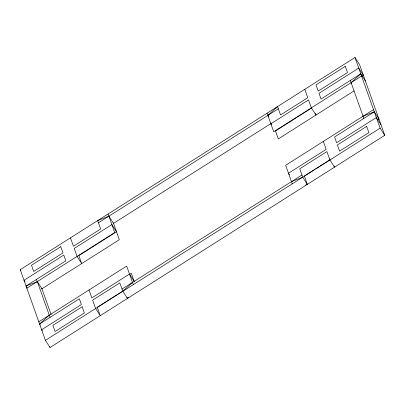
<?xml version="1.0" encoding="UTF-8"?>
<svg xmlns="http://www.w3.org/2000/svg" width="405" height="405" viewBox="0 0 405 405"><rect width="100%" height="100%" fill="white"/><g stroke="black" fill="none" stroke-linecap="round" stroke-linejoin="round"><path stroke-width="0.61" d="M40.252 325.028L39.594 324.005L49.268 315.166M128.82 297.179L127.438 298.445L122.816 291.276L132.486 282.437M365.406 80.995L360.784 73.826L351.11 82.666L351.768 83.693M20.25 269.684L354.962 57.49L359.589 64.653L384.75 135.316L50.038 347.51L45.411 340.347L20.25 269.684L20.908 270.707M98.44 222.821L278.346 108.768M113.208 223.56L271.228 123.378M27.059 287.56L26.067 286.026L65.818 260.825L63.772 255.084L24.027 280.285L25.014 281.819M360.784 73.826L321.033 99.028L318.993 93.287L358.739 68.086L363.361 75.254L361.771 76.261M26.857 288.233L114.716 232.531L108.115 213.982M361.569 76.034L273.709 131.736L267.103 113.187M275.501 130.957L311.567 108.089M41.599 288.988L119.343 239.699L113.354 222.887M354.142 90.841L278.331 138.905L275.44 130.79M38.809 321.798L126.669 266.095L133.275 284.644M373.521 109.598L285.657 165.301L292.263 183.85M39.594 324.005L79.34 298.809L81.385 304.55L41.639 329.746L42.297 330.769M377.87 119.647L378.933 118.974L374.306 111.81L334.56 137.006L336.606 142.747L376.351 117.551L380.973 124.715M129.165 274.61L131.291 273.264L134.389 281.956M122.026 289.069L301.938 175.011M122.315 291.403L97.256 307.294L100.243 315.682L95.62 308.519L92.629 300.125L119.824 282.882L122.816 291.276M314.493 169.573L304.358 175.993L307.349 184.386L305.659 185.05M315.556 168.895L329.953 159.767M45.411 340.347L380.128 128.147L354.962 57.49M363.062 116.23L374.306 111.81M377.804 119.419L378.933 118.974M26.067 286.026L37.316 281.602L41.938 288.77M291.478 181.642L302.722 177.218L307.349 184.386M380.128 128.147L384.75 135.316M268.88 116.934L267.887 115.4L277.562 106.555L280.549 114.949L307.744 97.706L304.757 89.318M271.537 124.811L270.874 123.788L308.534 99.919L311.364 107.867L315.986 115.03L315.379 113.329M289.479 174.788L288.492 173.254L326.147 149.379L323.317 141.431M113.522 223.357L108.899 216.189L97.651 220.614L100.642 229.007L73.447 246.245L70.455 237.856M134.126 281.212L129.499 274.043L91.844 297.918L89.014 289.97M350.325 80.458L363.847 118.442M334.145 166.025L334.545 167.144L329.918 159.98L326.931 151.586L299.735 168.829L302.722 177.218M127.038 297.326L127.438 298.445M41.786 288.34L51.167 314.68M36.526 279.394L50.053 317.373M49.618 346.336L50.038 347.51M60.785 246.696L31.494 265.26L33.696 271.446L62.988 252.877L60.785 246.696M345.293 66.329L316.001 84.893L318.203 91.074L347.495 72.51L345.293 66.329M111.886 224.583L74.231 248.452L77.061 256.406L81.683 263.569L78.853 255.621L116.508 231.746L111.886 224.583M82.169 306.757L52.883 325.326L55.085 331.508L84.372 312.938L82.169 306.757M366.677 126.39L337.39 144.955L339.592 151.141L368.879 132.572L366.677 126.39"/></g></svg>
